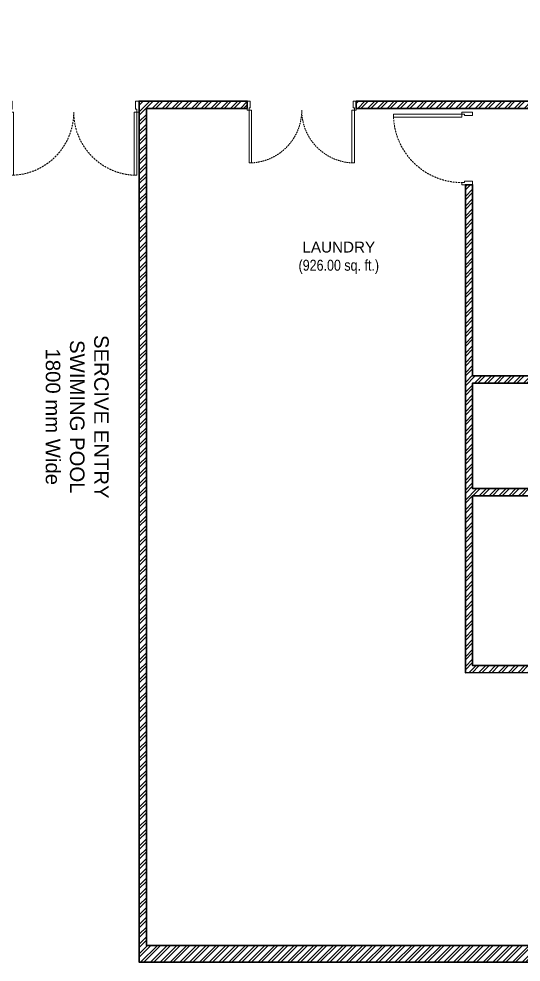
# Model space of a CAD drawing. Header units: millimetres. Extents: x 149548 to 2069915, y -1587483 to -1219800.
# Drawn here: x 1988646 to 1995563, y -1385898 to -1372922 of the extents above; entities that cross this region are included whole.
import ezdxf

# ---------------------------------------------------------------- set-up
doc = ezdxf.new("R2010")
doc.units = ezdxf.units.MM
doc.header["$MEASUREMENT"] = 0
for name, pattern in [('AUDIT_D_060311083008-3', [0, 0]), ('DASHED', [0.75, 0.5, -0.25]), ('HIDDEN', [0.375, 0.25, -0.125])]:
    doc.linetypes.add(name, pattern=pattern)
doc.layers.add('A-DOOR', color=140, linetype='AUDIT_D_060311083008-3', lineweight=5, transparency=0.5)
for name, color, linetype, lineweight in [('BRICK WALL_MOFA', 8, 'Continuous', 30), ('DIMENSION_MOFA', 62, 'HIDDEN', 15), ('DOORS', 161, 'Continuous', 5), ('TEXT_MOFA', 222, 'Continuous', 18)]:
    doc.layers.add(name, color=color, linetype=linetype, lineweight=lineweight)
doc.layers.add('HATCH SOLID_MOFA', color=7, linetype='Continuous', lineweight=5, true_color=0x9c9c9c)
doc.styles.add('1-100', font='arial.ttf', dxfattribs={"height": 400})
doc.styles.add('Arial_2', font='arial.ttf', dxfattribs={"height": 500})

# ---------------------------------------------------------------- blocks, each defined once
blk = doc.blocks.new('D-150 thk wall_1.0m-new-flat-3')
at = {"layer": 'A-DOOR', "color": 252, "linetype": 'DASHED', "ltscale": 50}
blk.add_arc((-150, -30), 940, 182.4389, 270, dxfattribs=at)
at = {"layer": 'DOORS', "flags": 128}
for points in [[(-150, 0), (0, 0), (0, -50), (-110, -50), (-110, -30), (-150, -30)], [(-150, -1000), (0, -1000), (0, -950), (-110, -950), (-110, -970), (-150, -970)]]:
    blk.add_lwpolyline(points, close=True, dxfattribs=at)
at = {"layer": 'DOORS'}
blk.add_lwpolyline([(-150, -30), (-150, -70), (-1089, -70), (-1089, -30)], close=True, dxfattribs=at)
blk = doc.blocks.new('*U175')
at = {"layer": 'DIMENSION_MOFA'}
blk.add_blockref('D-150 thk wall_1.0m-new-flat-3', (0, 0), dxfattribs=at)
blk = doc.blocks.new('D-150 thk wall_1.8m D leaf-new-flat-5')
at = {"layer": 'A-DOOR', "color": 252, "linetype": 'DASHED', "ltscale": 50}
for centre, start, end in [((30, -150), 272.6352, 0), ((1770, -150), 180, 267.3648)]:
    blk.add_arc(centre, 870, start, end, dxfattribs=at)
at = {"layer": 'DOORS', "flags": 128}
for points in [[(0, -150), (0, 0), (50, 0), (50, -110), (30, -110), (30, -150)], [(1800, -150), (1800, 0), (1750, 0), (1750, -110), (1770, -110), (1770, -150)]]:
    blk.add_lwpolyline(points, close=True, dxfattribs=at)
at = {"layer": 'DOORS'}
for points in [[(30, -150), (70, -150), (70, -1019), (30, -1019)], [(1770, -150), (1730, -150), (1730, -1019), (1770, -1019)]]:
    blk.add_lwpolyline(points, close=True, dxfattribs=at)
blk = doc.blocks.new('*U177')
at = {"layer": 'DIMENSION_MOFA'}
blk.add_blockref('D-150 thk wall_1.8m D leaf-new-flat-5', (0, 0), dxfattribs=at)
blk = doc.blocks.new('D-150 thk wall_1.8m D leaf-new')
at = {"layer": 'A-DOOR', "color": 252, "linetype": 'DASHED', "ltscale": 50}
for centre, start, end in [((30, -150), 272.6352, 0), ((1770, -150), 180, 267.3648)]:
    blk.add_arc(centre, 870, start, end, dxfattribs=at)
at = {"layer": 'DOORS', "flags": 128}
for points in [[(0, -150), (0, 0), (50, 0), (50, -110), (30, -110), (30, -150)], [(1800, -150), (1800, 0), (1750, 0), (1750, -110), (1770, -110), (1770, -150)]]:
    blk.add_lwpolyline(points, close=True, dxfattribs=at)
at = {"layer": 'DOORS'}
for points in [[(30, -150), (70, -150), (70, -1019), (30, -1019)], [(1770, -150), (1730, -150), (1730, -1019), (1770, -1019)]]:
    blk.add_lwpolyline(points, close=True, dxfattribs=at)
blk = doc.blocks.new('*U131')
at = {"layer": 'A-DOOR'}
blk.add_blockref('D-150 thk wall_1.8m D leaf-new', (0, 0), dxfattribs=at)
blk = doc.blocks.new('D-150 thk wall_1.0m-new')
at = {"layer": 'A-DOOR', "color": 252, "linetype": 'DASHED', "ltscale": 50}
blk.add_arc((30, -150), 940, 272.4389, 0, dxfattribs=at)
at = {"layer": 'DOORS', "flags": 128}
for points in [[(0, -150), (0, 0), (50, 0), (50, -110), (30, -110), (30, -150)], [(1000, -150), (1000, 0), (950, 0), (950, -110), (970, -110), (970, -150)]]:
    blk.add_lwpolyline(points, close=True, dxfattribs=at)
at = {"layer": 'DOORS'}
blk.add_lwpolyline([(30, -150), (70, -150), (70, -1089), (30, -1089)], close=True, dxfattribs=at)
blk = doc.blocks.new('*U205')
at = {"layer": 'A-DOOR'}
blk.add_blockref('D-150 thk wall_1.0m-new', (0, 0), dxfattribs=at)

msp = doc.modelspace()

# ---------------------------------------------------------------- hatches: boundary and pattern name
at = {"layer": 'HATCH SOLID_MOFA'}
h = msp.add_hatch(dxfattribs=at)
h.set_pattern_fill('ANSI32', color=256, scale=10)
h.set_pattern_definition([(45, (2011233.15, -1366874.38), (-67.35192, 67.35192), []), (45, (2011278.05, -1366874.38), (-67.35192, 67.35192), [])])
h.paths.add_polyline_path([(2008733.93, -1374053.32), (2003529.13, -1385898.32), (1990302.07, -1385898.3), (1990302.07, -1374053.32), (1991792.07, -1374053.32), (1991792.07, -1374153.32), (1990402.07, -1374153.32), (1990401.83, -1385668.3), (2003378.97, -1385668.32), (2005054.63, -1381892.17), (1994795.07, -1381918.32), (1994795.07, -1375203.32), (1994895.07, -1375203.32), (1994895.07, -1377833.07), (1996355.25, -1377833.07), (1996355.25, -1377933.07), (1994895.07, -1377933.07), (1994895.07, -1379383.19), (1996355.25, -1379383.19), (1996355.25, -1379483.19), (1994895.07, -1379483.19), (1994895.07, -1381818.32), (1997105.25, -1381818.32), (1997105.25, -1377833.07), (1997205.25, -1377833.07), (1997205.25, -1381818.32), (1999562.07, -1381818.32), (1999562.07, -1374053.32), (2001642.07, -1374053.32), (2001642.07, -1374153.32), (1999662.07, -1374153.32), (1999662.07, -1378830.08), (2001052.07, -1378830.08), (2001052.07, -1378930.08), (1999662.07, -1378930.08), (1999662.07, -1380518.32), (1999912.07, -1380518.32), (1999912.07, -1380618.32), (1999662.07, -1380618.32), (1999662.07, -1381818.32), (2000662.07, -1381818.32), (2000662.07, -1380518.32), (2000762.07, -1380518.32), (2000762.07, -1381818.32), (2001762.07, -1381818.32), (2001762.07, -1380618.32), (2001512.07, -1380618.32), (2001512.07, -1380518.32), (2002012.07, -1380518.32), (2002012.07, -1378930.08), (2001852.07, -1378930.08), (2001852.07, -1378830.08), (2002202.07, -1378830.08), (2002202.07, -1375188.32), (2001542.07, -1375188.32), (2001542.07, -1375088.32), (2003542.07, -1375088.32), (2003542.07, -1375188.32), (2002302.07, -1375188.32), (2002302.07, -1378830.08), (2003602.07, -1378830.08), (2003602.07, -1378930.08), (2002112.07, -1378930.08), (2002112.07, -1380618.32), (2001862.07, -1380618.32), (2001862.07, -1381818.32), (2002862.07, -1381818.32), (2002862.07, -1380518.32), (2002962.07, -1380518.32), (2002962.07, -1381818.32), (2003962.07, -1381818.32), (2003962.07, -1380618.32), (2003712.07, -1380618.32), (2003712.07, -1380518.32), (2004062.07, -1380518.32), (2004062.07, -1381818.32), (2005111.92, -1381818.32), (2005111.92, -1380618.32), (2004812.07, -1380618.32), (2004812.07, -1380518.32), (2005211.92, -1380518.32), (2005211.92, -1381496.93), (2006339.81, -1378930.08), (2004402.07, -1378930.08), (2004402.07, -1378830.08), (2006384.25, -1378830.08), (2008432.22, -1374153.32), (2006574.35, -1374153.32), (2006574.35, -1374053.32)])
h.paths.add_polyline_path([(1993292.07, -1374053.32), (1995919.99, -1374053.32), (1995919.99, -1374153.32), (1993292.07, -1374153.32)])
h.paths.add_polyline_path([(1997419.99, -1374053.32), (1997419.99, -1374153.32), (1998361.61, -1374153.32), (1998361.61, -1374053.32)], flags=17)
h.paths.add_polyline_path([(1996429.51, -1369045.95), (1997354.35, -1369045.95), (1997354.35, -1366403.98), (1997454.35, -1366403.98), (1997454.35, -1369145.95), (1996429.51, -1369145.95)])
h.paths.add_polyline_path([(2005234.67, -1374153.32), (2005824.35, -1374153.32), (2005824.35, -1374053.32), (2005234.67, -1374053.32)], flags=17)

# ---------------------------------------------------------------- linework, layer by layer
at = {"layer": 'BRICK WALL_MOFA'}
for points in [[(2003529.13, -1385898.32), (1990302.07, -1385898.3), (1990302.07, -1374053.32), (1991792.07, -1374053.32), (1991792.07, -1374153.32), (1990402.07, -1374153.32), (1990401.83, -1385668.3), (2003378.97, -1385668.32)], [(2005054.63, -1381892.17), (1994795.07, -1381918.32), (1994795.07, -1375203.32), (1994895.07, -1375203.32), (1994895.07, -1377833.07), (1996355.25, -1377833.07)], [(1996355.25, -1377933.07), (1994895.07, -1377933.07), (1994895.07, -1379383.19), (1996355.25, -1379383.19)], [(1996355.25, -1379483.19), (1994895.07, -1379483.19), (1994895.07, -1381818.32), (1997105.25, -1381818.32)]]:
    msp.add_lwpolyline(points, dxfattribs=at)
msp.add_lwpolyline([(1993292.07, -1374053.32), (1995919.99, -1374053.32), (1995919.99, -1374153.32), (1993292.07, -1374153.32)], close=True, dxfattribs=at)

# ---------------------------------------------------------------- block references
at = {"layer": 'A-DOOR', "xscale": 0.8333333332825017, "yscale": 0.8333333332825017, "zscale": 0.8333333332825017}
msp.add_blockref('*U131', (1991792.07, -1374053.32), dxfattribs=at)
at = {"layer": 'A-DOOR', "rotation": 270}
msp.add_blockref('*U205', (1994895.07, -1374203.32), dxfattribs=at)
at = {"layer": 'DIMENSION_MOFA'}
for name, p in [('*U177', (1988502.07, -1374053.32)), ('*U175', (1994895.07, -1374203.32))]:
    msp.add_blockref(name, p, dxfattribs=at)

# ---------------------------------------------------------------- texts
at = {"insert": (1993052.04, -1375986.1), "char_height": 150, "width": 2055.6553, "attachment_point": 2, "style": 'Arial_2'}
msp.add_mtext('LAUNDRY \\P{\\A1;\\fArial Narrow|b0|i0|c0|p34;\\C0;(926.00 sq. ft.)\\W0.8;\\fArial|b0|i0|c0|p34;\\C256; }', dxfattribs=at)
at = {"layer": 'TEXT_MOFA', "insert": (1989883.52, -1377210.08), "char_height": 200, "attachment_point": 1, "rotation": 270, "style": '1-100'}
msp.add_mtext_dynamic_manual_height_columns('\\pxqc;SERCIVE ENTRY \\PSWIMING POOL\\P1800 mm Wide ', width=2371.5608, gutter_width=750, heights=[0], dxfattribs=at)

doc.saveas('drawing.dxf')
